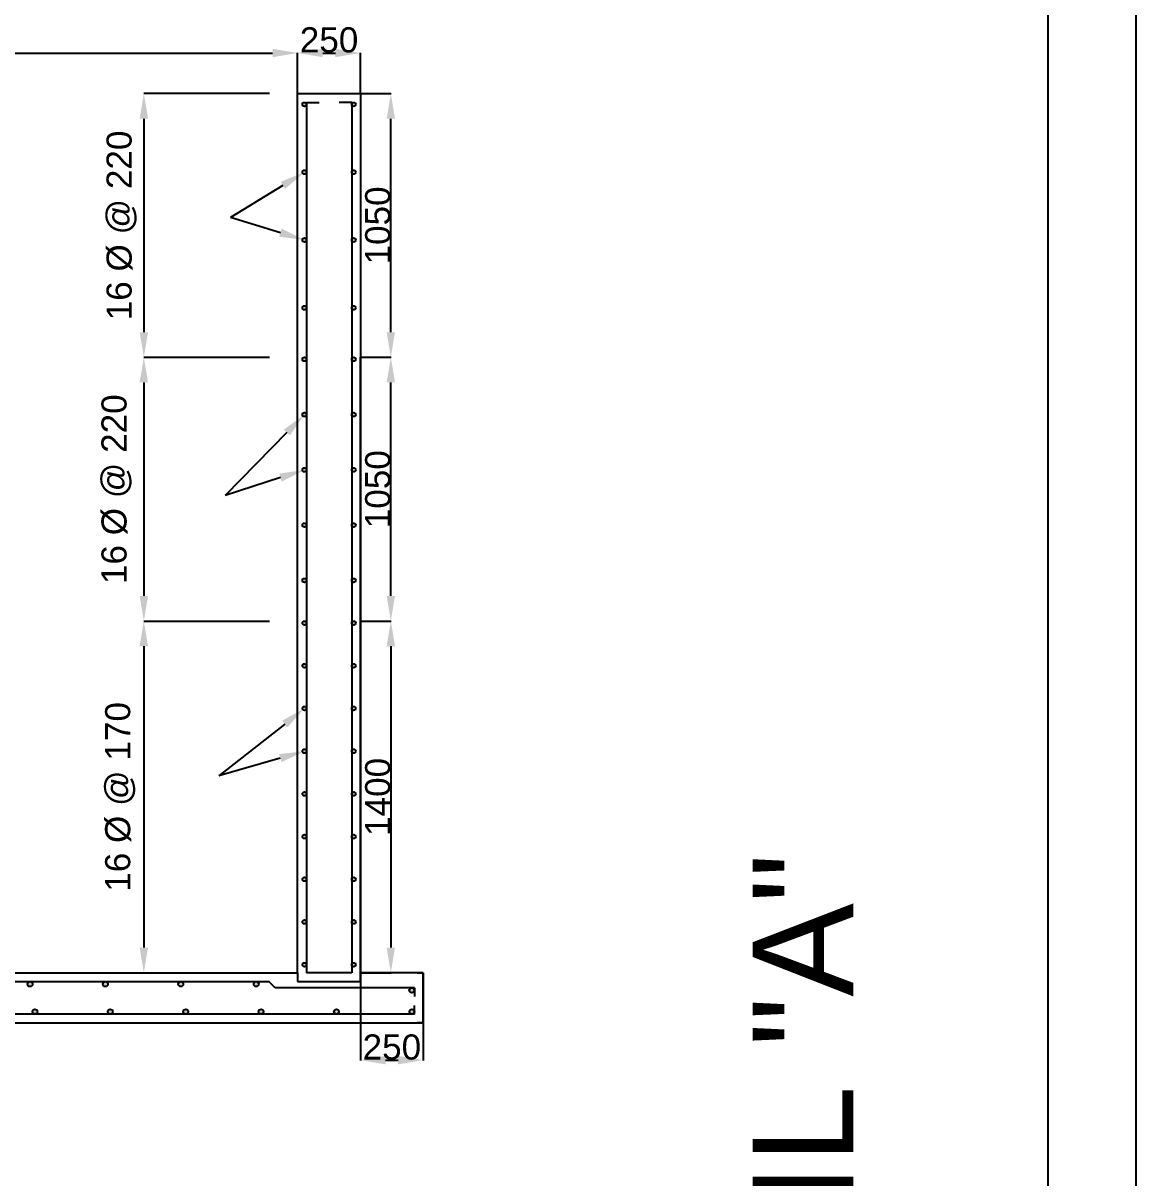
# Model space of a CAD drawing. Header units: millimetres. Extents: x 24965 to 36990, y 11318 to 28317.
# Drawn here: x 32561 to 36990, y 18051 to 22649 of the extents above; entities that cross this region are included whole.
import ezdxf

# ---------------------------------------------------------------- set-up
doc = ezdxf.new("R2010")
doc.units = ezdxf.units.MM
doc.styles.get("Standard").update_dxf_attribs({"font": 'arial.ttf'})
doc.dimstyles.new('ISO-25', dxfattribs={"dimtxt": 2.5, "dimasz": 2.5, "dimexe": 1.25, "dimexo": 0.625, "dimtad": 1, "dimtxsty": 'Standard', "dimcen": 2.5, "dimadec": 0, "dimazin": 0, "dimtfac": 1, "dimtmove": 0, "dimatfit": 3, "dimfxl": 1, "dimarcsym": 0})

# ---------------------------------------------------------------- blocks, each defined once
blk = doc.blocks.new('*U172')
blk.add_circle((10, -10), 10)
blk = doc.blocks.new('*U173')
at = {"color": 0, "linetype": 'ByBlock', "lineweight": -2, "transparency": 16777216}
for p in [(20526.7, 9335.6), (20826.7, 9335.6), (21126.7, 9335.6), (21426.7, 9335.6), (21726.7, 9335.6), (22026.7, 9335.6)]:
    blk.add_blockref('*U172', p, dxfattribs=at)
blk = doc.blocks.new('*U156')
blk.add_circle((8, -8), 8)
blk = doc.blocks.new('*U157')
at = {"color": 0, "linetype": 'ByBlock', "lineweight": -2, "transparency": 16777216, "rotation": 270}
for p in [(27568.6, 12825.6), (27568.6, 12555.6), (27568.6, 12285.6), (27568.6, 12015.6)]:
    blk.add_blockref('*U156', p, dxfattribs=at)
blk = doc.blocks.new('*U158')
blk.add_circle((8, -8), 8)
blk = doc.blocks.new('*U159')
at = {"color": 0, "linetype": 'ByBlock', "lineweight": -2, "transparency": 16777216, "rotation": 270}
for p in [(27568.6, 12825.6), (27568.6, 12555.6), (27568.6, 12285.6), (27568.6, 12015.6)]:
    blk.add_blockref('*U158', p, dxfattribs=at)
blk = doc.blocks.new('*U162')
blk.add_circle((1023, -8), 8)
blk = doc.blocks.new('*U163')
at = {"color": 0, "linetype": 'ByBlock', "lineweight": -2, "transparency": 16777216, "rotation": 270}
for p in [(27568.6, 12825.6), (27568.6, 12605.6), (27568.6, 12385.6), (27568.6, 12165.6), (27568.6, 11945.6)]:
    blk.add_blockref('*U162', p, dxfattribs=at)
blk = doc.blocks.new('*U164')
blk.add_circle((1023, -8), 8)
blk = doc.blocks.new('*U165')
at = {"color": 0, "linetype": 'ByBlock', "lineweight": -2, "transparency": 16777216, "rotation": 270}
for p in [(27568.6, 12825.6), (27568.6, 12605.6), (27568.6, 12385.6), (27568.6, 12165.6), (27568.6, 11945.6)]:
    blk.add_blockref('*U164', p, dxfattribs=at)
blk = doc.blocks.new('*U168')
blk.add_circle((8, -8), 8)
blk = doc.blocks.new('*U169')
at = {"color": 0, "linetype": 'ByBlock', "lineweight": -2, "transparency": 16777216, "rotation": 270}
for p in [(27568.6, 10760.6), (27568.6, 10590.6), (27568.6, 10420.6), (27568.6, 10250.6), (27568.6, 10080.6), (27568.6, 9910.6), (27568.6, 9740.6), (27568.6, 9570.6), (27568.6, 9400.6)]:
    blk.add_blockref('*U168', p, dxfattribs=at)
blk = doc.blocks.new('*U170')
blk.add_circle((8, -8), 8)
blk = doc.blocks.new('*U171')
at = {"color": 0, "linetype": 'ByBlock', "lineweight": -2, "transparency": 16777216, "rotation": 270}
for p in [(27568.6, 10760.6), (27568.6, 10590.6), (27568.6, 10420.6), (27568.6, 10250.6), (27568.6, 10080.6), (27568.6, 9910.6), (27568.6, 9740.6), (27568.6, 9570.6), (27568.6, 9400.6)]:
    blk.add_blockref('*U170', p, dxfattribs=at)
blk = doc.blocks.new('*D177')
at = {"color": 0, "lineweight": -2, "transparency": 16777216}
for p, q in [((27654, 22368.8), (27654, 22530.9)), ((27754, 22529.6), (33554, 22529.6)), ((33654, 22368.8), (33654, 22530.9))]:
    blk.add_line(p, q, dxfattribs=at)
at = {"color": 0, "transparency": 16777216}
for points in [[(27754, 22546.3), (27754, 22513), (27654, 22529.6)], [(33554, 22546.3), (33554, 22513), (33654, 22529.6)]]:
    blk.add_solid(points, dxfattribs=at)
at = {"layer": 'Defpoints', "color": 0, "transparency": 16777216}
for p in [(33654, 22529.6), (27654, 22368.1), (33654, 22368.1)]:
    blk.add_point(p, dxfattribs=at)
at = {"color": 0, "transparency": 16777216, "insert": (30654, 22581.3), "char_height": 100, "attachment_point": 5}
blk.add_mtext('6000', dxfattribs=at)
blk = doc.blocks.new('*D178')
at = {"color": 0, "lineweight": -2, "transparency": 16777216}
for p, q in [((33654, 22368.8), (33654, 22530.9)), ((33754, 22529.6), (33804, 22529.6)), ((33904, 22368.8), (33904, 22530.9))]:
    blk.add_line(p, q, dxfattribs=at)
at = {"color": 0, "transparency": 16777216}
for points in [[(33754, 22546.3), (33754, 22513), (33654, 22529.6)], [(33804, 22546.3), (33804, 22513), (33904, 22529.6)]]:
    blk.add_solid(points, dxfattribs=at)
at = {"layer": 'Defpoints', "color": 0, "transparency": 16777216}
for p in [(33904, 22529.6), (33654, 22368.1), (33904, 22368.1)]:
    blk.add_point(p, dxfattribs=at)
at = {"color": 0, "transparency": 16777216, "insert": (33779, 22581.3), "char_height": 100, "attachment_point": 5}
blk.add_mtext('250', dxfattribs=at)
blk = doc.blocks.new('*D182')
at = {"color": 0, "lineweight": -2, "transparency": 16777216}
for p, q in [((33904.7, 20268.1), (34026.1, 20268.1)), ((34024.9, 20168.1), (34024.9, 18968.1)), ((33904.7, 18868.1), (34026.1, 18868.1))]:
    blk.add_line(p, q, dxfattribs=at)
at = {"color": 0, "transparency": 16777216}
for points in [[(34008.2, 20168.1), (34041.5, 20168.1), (34024.9, 20268.1)], [(34008.2, 18968.1), (34041.5, 18968.1), (34024.9, 18868.1)]]:
    blk.add_solid(points, dxfattribs=at)
at = {"layer": 'Defpoints', "color": 0, "transparency": 16777216}
for p in [(33904, 20268.1), (33904, 18868.1), (34024.9, 18868.1)]:
    blk.add_point(p, dxfattribs=at)
at = {"color": 0, "transparency": 16777216, "insert": (33973.2, 19568.1), "char_height": 100, "attachment_point": 5, "rotation": 90}
blk.add_mtext('1400', dxfattribs=at)
blk = doc.blocks.new('*D183')
at = {"color": 0, "lineweight": -2, "transparency": 16777216}
for p, q in [((33904.7, 21318.1), (34026.1, 21318.1)), ((34024.9, 20368.1), (34024.9, 21218.1)), ((33904.7, 20268.1), (34026.1, 20268.1))]:
    blk.add_line(p, q, dxfattribs=at)
at = {"color": 0, "transparency": 16777216}
for points in [[(34008.2, 21218.1), (34041.5, 21218.1), (34024.9, 21318.1)], [(34008.2, 20368.1), (34041.5, 20368.1), (34024.9, 20268.1)]]:
    blk.add_solid(points, dxfattribs=at)
at = {"layer": 'Defpoints', "color": 0, "transparency": 16777216}
for p in [(33904, 21318.1), (34024.9, 21318.1), (33904, 20268.1)]:
    blk.add_point(p, dxfattribs=at)
at = {"color": 0, "transparency": 16777216, "insert": (33973.2, 20793.1), "char_height": 100, "attachment_point": 5, "rotation": 90}
blk.add_mtext('1050', dxfattribs=at)
blk = doc.blocks.new('*D184')
at = {"color": 0, "lineweight": -2, "transparency": 16777216}
for p, q in [((33904.7, 22368.1), (34026.1, 22368.1)), ((34024.9, 21418.1), (34024.9, 22268.1)), ((33904.7, 21318.1), (34026.1, 21318.1))]:
    blk.add_line(p, q, dxfattribs=at)
at = {"color": 0, "transparency": 16777216}
for points in [[(34008.2, 22268.1), (34041.5, 22268.1), (34024.9, 22368.1)], [(34008.2, 21418.1), (34041.5, 21418.1), (34024.9, 21318.1)]]:
    blk.add_solid(points, dxfattribs=at)
at = {"layer": 'Defpoints', "color": 0, "transparency": 16777216}
for p in [(33904, 22368.1), (34024.9, 22368.1), (33904, 21318.1)]:
    blk.add_point(p, dxfattribs=at)
at = {"color": 0, "transparency": 16777216, "insert": (33973.2, 21843.1), "char_height": 100, "attachment_point": 5, "rotation": 90}
blk.add_mtext('1050', dxfattribs=at)
blk = doc.blocks.new('*D185')
at = {"color": 0, "lineweight": -2, "transparency": 16777216}
for p, q in [((33904, 18867.5), (33904, 18519)), ((34154, 18867.5), (34154, 18519)), ((34004, 18520.2), (34054, 18520.2))]:
    blk.add_line(p, q, dxfattribs=at)
at = {"color": 0, "transparency": 16777216}
for points in [[(34004, 18536.9), (34004, 18503.5), (33904, 18520.2)], [(34054, 18536.9), (34054, 18503.5), (34154, 18520.2)]]:
    blk.add_solid(points, dxfattribs=at)
at = {"layer": 'Defpoints', "color": 0, "transparency": 16777216}
for p in [(33904, 18868.1), (34154, 18868.1), (34154, 18520.2)]:
    blk.add_point(p, dxfattribs=at)
at = {"color": 0, "transparency": 16777216, "insert": (34029, 18571.9), "char_height": 100, "attachment_point": 5}
blk.add_mtext('250', dxfattribs=at)

msp = doc.modelspace()

# ---------------------------------------------------------------- hatches: boundary and pattern name
at = {"true_color": 0x000000}
h = msp.add_hatch(color=18, dxfattribs=at)
h.dxf.hatch_style = 1
h.paths.add_polyline_path([(27439.042, 22325.134, 1), (27423.042, 22325.134, 1)])
h.paths.add_polyline_path([(27439.042, 22055.134, 1), (27423.042, 22055.134, 1)])
h.paths.add_polyline_path([(27635.042, 22325.134, 1), (27619.042, 22325.134, 1)])
h.paths.add_polyline_path([(27635.042, 22055.134, 1), (27619.042, 22055.134, 1)])
h.paths.add_polyline_path([(27439.042, 21785.134, 1), (27423.042, 21785.134, 1)])
h.paths.add_polyline_path([(27635.042, 21785.134, 1), (27619.042, 21785.134, 1)])
h.paths.add_polyline_path([(27439.042, 21515.134, 1), (27423.042, 21515.134, 1)])
h.paths.add_polyline_path([(27619.042, 21515.134, 1), (27635.042, 21515.134, 1)])
h.paths.add_polyline_path([(27439.042, 21310.134, 1), (27423.042, 21310.134, 1)])
h.paths.add_polyline_path([(27619.042, 21310.134, 1), (27635.042, 21310.134, 1)])
h.paths.add_polyline_path([(27439.042, 21090.134, 1), (27423.042, 21090.134, 1)])
h.paths.add_polyline_path([(27635.042, 21090.134, 1), (27619.042, 21090.134, 1)])
h.paths.add_polyline_path([(27635.042, 20870.134, 1), (27619.042, 20870.134, 1)])
h.paths.add_polyline_path([(27439.042, 20870.134, 1), (27423.042, 20870.134, 1)])
h.paths.add_polyline_path([(27423.042, 20650.134, 1), (27439.042, 20650.134, 1)])
h.paths.add_polyline_path([(27635.042, 20650.134, 1), (27619.042, 20650.134, 1)])
h.paths.add_polyline_path([(27619.042, 20430.134, 1), (27635.042, 20430.134, 1)])
h.paths.add_polyline_path([(27423.042, 20430.134, 1), (27439.042, 20430.134, 1)])
h.paths.add_polyline_path([(27439.042, 20260.134, 1), (27423.042, 20260.134, 1)])
h.paths.add_polyline_path([(27635.042, 20260.134, 1), (27619.042, 20260.134, 1)])
h.paths.add_polyline_path([(27619.042, 20090.134, 1), (27635.042, 20090.134, 1)])
h.paths.add_polyline_path([(27439.042, 20090.134, 1), (27423.042, 20090.134, 1)])
h.paths.add_polyline_path([(27423.042, 19920.134, 1), (27439.042, 19920.134, 1)])
h.paths.add_polyline_path([(27635.042, 19920.134, 1), (27619.042, 19920.134, 1)])
h.paths.add_polyline_path([(27439.042, 19750.134, 1), (27423.042, 19750.134, 1)])
h.paths.add_polyline_path([(27635.042, 19750.134, 1), (27619.042, 19750.134, 1)])
h.paths.add_polyline_path([(27439.042, 19580.134, 1), (27423.042, 19580.134, 1)])
h.paths.add_polyline_path([(27635.042, 19580.134, 1), (27619.042, 19580.134, 1)])
h.paths.add_polyline_path([(27439.042, 19410.134, 1), (27423.042, 19410.134, 1)])
h.paths.add_polyline_path([(27635.042, 19410.134, 1), (27619.042, 19410.134, 1)])
h.paths.add_polyline_path([(27439.042, 19240.134, 1), (27423.042, 19240.134, 1)])
h.paths.add_polyline_path([(27635.042, 19240.134, 1), (27619.042, 19240.134, 1)])
h.paths.add_polyline_path([(27439.042, 19070.134, 1), (27423.042, 19070.134, 1)])
h.paths.add_polyline_path([(27439.042, 18900.134, 1), (27423.042, 18900.134, 1)])
h.paths.add_polyline_path([(27619.042, 19070.134, 1), (27635.042, 19070.134, 1)])
h.paths.add_polyline_path([(27635.042, 18900.134, 1), (27619.042, 18900.134, 1)])
h.paths.add_polyline_path([(27209.788, 18798.113, 1), (27189.788, 18798.113, 1)])
h.paths.add_polyline_path([(27198.499, 18713.134, 1), (27218.499, 18713.134, 1)])
h.paths.add_polyline_path([(27498.499, 18713.134, 1), (27518.499, 18713.134, 1)])
h.paths.add_polyline_path([(27779.042, 18823.134, 1), (27799.042, 18823.134, 1)])
h.paths.add_polyline_path([(27798.499, 18713.134, 1), (27818.499, 18713.134, 1)])
h.paths.add_polyline_path([(28079.042, 18823.134, 1), (28099.042, 18823.134, 1)])
h.paths.add_polyline_path([(28118.499, 18713.134, 1), (28098.499, 18713.134, 1)])
h.paths.add_polyline_path([(28379.042, 18823.134, 1), (28399.042, 18823.134, 1)])
h.paths.add_polyline_path([(28418.499, 18713.134, 1), (28398.499, 18713.134, 1)])
h.paths.add_polyline_path([(28699.042, 18823.134, 1), (28679.042, 18823.134, 1)])
h.paths.add_polyline_path([(28698.499, 18713.134, 1), (28718.499, 18713.134, 1)])
h.paths.add_polyline_path([(28999.042, 18823.134, 1), (28979.042, 18823.134, 1)])
h.paths.add_polyline_path([(28998.499, 18713.134, 1), (29018.499, 18713.134, 1)])
h.paths.add_polyline_path([(29299.042, 18823.134, 1), (29279.042, 18823.134, 1)])
h.paths.add_polyline_path([(29318.499, 18713.134, 1), (29298.499, 18713.134, 1)])
h.paths.add_polyline_path([(29599.042, 18823.134, 1), (29579.042, 18823.134, 1)])
h.paths.add_polyline_path([(29618.499, 18713.134, 1), (29598.499, 18713.134, 1)])
h.paths.add_polyline_path([(29899.042, 18823.134, 1), (29879.042, 18823.134, 1)])
h.paths.add_polyline_path([(29918.499, 18713.134, 1), (29898.499, 18713.134, 1)])
h.paths.add_polyline_path([(30179.042, 18823.134, 1), (30199.042, 18823.134, 1)])
h.paths.add_polyline_path([(30218.499, 18713.134, 1), (30198.499, 18713.134, 1)])
h.paths.add_polyline_path([(30499.042, 18823.134, 1), (30479.042, 18823.134, 1)])
h.paths.add_polyline_path([(30498.499, 18713.134, 1), (30518.499, 18713.134, 1)])
h.paths.add_polyline_path([(30799.042, 18823.134, 1), (30779.042, 18823.134, 1)])
h.paths.add_polyline_path([(30798.499, 18713.134, 1), (30818.499, 18713.134, 1)])
h.paths.add_polyline_path([(31099.042, 18823.134, 1), (31079.042, 18823.134, 1)])
h.paths.add_polyline_path([(31098.499, 18713.134, 1), (31118.499, 18713.134, 1)])
h.paths.add_polyline_path([(31399.042, 18823.134, 1), (31379.042, 18823.134, 1)])
h.paths.add_polyline_path([(31398.499, 18713.134, 1), (31418.499, 18713.134, 1)])
h.paths.add_polyline_path([(31699.042, 18823.134, 1), (31679.042, 18823.134, 1)])
h.paths.add_polyline_path([(31698.499, 18713.134, 1), (31718.499, 18713.134, 1)])
h.paths.add_polyline_path([(31979.042, 18823.134, 1), (31999.042, 18823.134, 1)])
h.paths.add_polyline_path([(32018.499, 18713.134, 1), (31998.499, 18713.134, 1)])
h.paths.add_polyline_path([(32299.042, 18823.134, 1), (32279.042, 18823.134, 1)])
h.paths.add_polyline_path([(32298.499, 18713.134, 1), (32318.499, 18713.134, 1)])
h.paths.add_polyline_path([(32599.042, 18823.134, 1), (32579.042, 18823.134, 1)])
h.paths.add_polyline_path([(32598.499, 18713.134, 1), (32618.499, 18713.134, 1)])
h.paths.add_polyline_path([(32899.042, 18823.134, 1), (32879.042, 18823.134, 1)])
h.paths.add_polyline_path([(32918.499, 18713.134, 1), (32898.499, 18713.134, 1)])
h.paths.add_polyline_path([(33199.042, 18823.134, 1), (33179.042, 18823.134, 1)])
h.paths.add_polyline_path([(33198.499, 18713.134, 1), (33218.499, 18713.134, 1)])
h.paths.add_polyline_path([(33499.042, 18823.134, 1), (33479.042, 18823.134, 1)])
h.paths.add_polyline_path([(33518.499, 18713.134, 1), (33498.499, 18713.134, 1)])
h.paths.add_polyline_path([(33798.499, 18713.134, 1), (33818.499, 18713.134, 1)])
h.paths.add_polyline_path([(34098.309, 18798.134, 1), (34118.309, 18798.134, 1)])
h.paths.add_polyline_path([(34118.499, 18713.134, 1), (34098.499, 18713.134, 1)])
h.paths.add_polyline_path([(33689.061, 18900.134, 1), (33673.061, 18900.134, 1)])
h.paths.add_polyline_path([(33885.042, 18900.134, 1), (33869.042, 18900.134, 1)])
h.paths.add_polyline_path([(33689.061, 19070.134, 1), (33673.061, 19070.134, 1)])
h.paths.add_polyline_path([(33885.042, 19070.134, 1), (33869.042, 19070.134, 1)])
h.paths.add_polyline_path([(33885.042, 19240.134, 1), (33869.042, 19240.134, 1)])
h.paths.add_polyline_path([(33689.061, 19240.134, 1), (33673.061, 19240.134, 1)])
h.paths.add_polyline_path([(33689.061, 19410.134, 1), (33673.061, 19410.134, 1)])
h.paths.add_polyline_path([(33869.042, 19410.134, 1), (33885.042, 19410.134, 1)])
h.paths.add_polyline_path([(33869.042, 19580.134, 1), (33885.042, 19580.134, 1)])
h.paths.add_polyline_path([(33673.061, 19580.134, 1), (33689.061, 19580.134, 1)])
h.paths.add_polyline_path([(33673.061, 19750.134, 1), (33689.061, 19750.134, 1)])
h.paths.add_polyline_path([(33885.042, 19750.134, 1), (33869.042, 19750.134, 1)])
h.paths.add_polyline_path([(33689.061, 19920.134, 1), (33673.061, 19920.134, 1)])
h.paths.add_polyline_path([(33869.042, 19920.134, 1), (33885.042, 19920.134, 1)])
h.paths.add_polyline_path([(33869.042, 20090.134, 1), (33885.042, 20090.134, 1)])
h.paths.add_polyline_path([(33689.061, 20090.134, 1), (33673.061, 20090.134, 1)])
h.paths.add_polyline_path([(33673.061, 20260.134, 1), (33689.061, 20260.134, 1)])
h.paths.add_polyline_path([(33869.042, 20260.134, 1), (33885.042, 20260.134, 1)])
h.paths.add_polyline_path([(33885.042, 20430.134, 1), (33869.042, 20430.134, 1)])
h.paths.add_polyline_path([(33688.955, 20430.134, 1), (33672.955, 20430.134, 1)])
h.paths.add_polyline_path([(33688.955, 20650.134, 1), (33672.955, 20650.134, 1)])
h.paths.add_polyline_path([(33869.042, 20650.134, 1), (33885.042, 20650.134, 1)])
h.paths.add_polyline_path([(33688.955, 20870.134, 1), (33672.955, 20870.134, 1)])
h.paths.add_polyline_path([(33869.042, 20870.134, 1), (33885.042, 20870.134, 1)])
h.paths.add_polyline_path([(33869.042, 21090.134, 1), (33885.042, 21090.134, 1)])
h.paths.add_polyline_path([(33672.955, 21090.134, 1), (33688.955, 21090.134, 1)])
h.paths.add_polyline_path([(33688.955, 21310.134, 1), (33672.955, 21310.134, 1)])
h.paths.add_polyline_path([(33885.042, 21310.134, 1), (33869.042, 21310.134, 1)])
h.paths.add_polyline_path([(33688.929, 21515.134, 1), (33672.929, 21515.134, 1)])
h.paths.add_polyline_path([(33885.042, 21515.134, 1), (33869.042, 21515.134, 1)])
h.paths.add_polyline_path([(33869.042, 21785.134, 1), (33885.042, 21785.134, 1)])
h.paths.add_polyline_path([(33688.929, 21785.134, 1), (33672.929, 21785.134, 1)])
h.paths.add_polyline_path([(33688.929, 22055.134, 1), (33672.929, 22055.134, 1)])
h.paths.add_polyline_path([(33869.042, 22055.134, 1), (33885.042, 22055.134, 1)])
h.paths.add_polyline_path([(33885.042, 22325.134, 1), (33869.042, 22325.134, 1)])
h.paths.add_polyline_path([(33688.929, 22325.134, 1), (33672.929, 22325.134, 1)])

# ---------------------------------------------------------------- linework, layer by layer
for p, q in [((36989.908, 28316.66), (36989.908, 11317.904)), ((33541.946, 22368.134), (33041.946, 22368.134)), ((33042.571, 22368.134), (33043.196, 22368.134)), ((33654.042, 18868.134), (33654.042, 22368.134)), ((33654.042, 22368.134), (33904.042, 22368.134)), ((33654.042, 22343.134), (33654.042, 22368.134)), ((33654.042, 22368.134), (33679.042, 22368.134)), ((33904.042, 22368.134), (33904.042, 18868.134)), ((33904.042, 22368.134), (33904.042, 22343.134)), ((33689.061, 22333.134), (33689.061, 18868.134)), ((33689.061, 22333.134), (33739.061, 22333.134)), ((33869.042, 22333.134), (33819.042, 22333.134)), ((33869.042, 22333.134), (33869.042, 18868.134)), ((33041.946, 22268.134), (33041.946, 21418.134)), ((33654.042, 20368.134), (33654.042, 21368.134)), ((33041.946, 21318.134), (33541.946, 21318.134)), ((33042.571, 21318.134), (33043.196, 21318.134)), ((33042.571, 21318.134), (33043.196, 21318.134)), ((33904.042, 20268.134), (33904.042, 21318.134)), ((33041.946, 21218.134), (33041.946, 20368.134)), ((33904.042, 18868.134), (33904.042, 20368.134)), ((33041.946, 20268.134), (33541.946, 20268.134)), ((33042.571, 20268.134), (33043.196, 20268.134)), ((33042.571, 20268.134), (33043.196, 20268.134)), ((33904.042, 18868.134), (33904.042, 20268.134)), ((33041.946, 20168.134), (33041.946, 18968.134)), ((27654.042, 18868.134), (33654.042, 18868.134)), ((33042.571, 18868.134), (33043.196, 18868.134)), ((33654.042, 18868.134), (33654.042, 18833.134)), ((33869.042, 18868.134), (33689.042, 18868.134)), ((34154.042, 18868.134), (33904.042, 18868.134)), ((33904.042, 18833.134), (33904.042, 18868.134)), ((34129.042, 18868.134), (34154.042, 18868.134)), ((34154.042, 18668.134), (34154.042, 18868.134)), ((34154.042, 18868.134), (34154.042, 18843.134)), ((27769.042, 18833.134), (33539.042, 18833.134)), ((33564.042, 18808.134), (33539.041, 18833.135)), ((34119.042, 18808.134), (33564.042, 18808.134)), ((33654.042, 18833.134), (33904.042, 18833.134)), ((33654.042, 18833.134), (33904.176, 18833.134)), ((33654.042, 18833.134), (33904.042, 18833.134)), ((34119.042, 18808.134), (34119.042, 18773.134)), ((34119.042, 18703.134), (34119.042, 18738.134)), ((27154.042, 18668.134), (34154.042, 18668.134)), ((34119.042, 18703.134), (27189.042, 18703.134)), ((34154.042, 18668.134), (34129.042, 18668.134)), ((34154.042, 18693.134), (34154.042, 18668.134))]:
    msp.add_line(p, q)
msp.add_lwpolyline([(25317.453, 27969.059), (36639.975, 27969.059), (36639.975, 11667.924), (25317.453, 11667.924)], close=True)
at = {"linetype": 'ByBlock', "lineweight": -2}
for points in [[(33595.722, 22002.793), (33387.32, 21874.776)], [(33585.288, 21814.335), (33387.32, 21874.776)], [(33611.032, 21018.645), (33365.745, 20767.868)], [(33585.836, 20839.274), (33365.745, 20767.868)], [(33602.503, 19858.258), (33340.765, 19652.098)], [(33584.969, 19722.451), (33340.765, 19652.098)]]:
    msp.add_lwpolyline(points, dxfattribs=at)
for centre in [(32589.042, 18823.134), (32889.042, 18823.134), (33189.042, 18823.134), (33489.042, 18823.134), (34108.309, 18798.134)]:
    msp.add_circle(centre, 10)
for points in [[(33025.279, 22268.134), (33058.612, 22268.134), (33041.946, 22368.134)], [(33586.998, 22016.994), (33680.929, 22055.134), (33604.445, 21988.591)], [(33590.154, 21830.275), (33680.929, 21785.134), (33580.421, 21798.394)], [(33025.279, 21418.134), (33058.612, 21418.134), (33041.946, 21318.134)], [(33025.279, 21218.134), (33058.612, 21218.134), (33041.946, 21318.134)], [(33599.117, 21030.299), (33680.955, 21090.134), (33622.947, 21006.991)], [(33580.693, 20855.127), (33680.955, 20870.134), (33590.98, 20823.421)], [(33025.279, 20368.134), (33058.612, 20368.134), (33041.946, 20268.134)], [(33025.279, 20168.134), (33058.612, 20168.134), (33041.946, 20268.134)], [(33592.19, 19871.351), (33681.061, 19920.134), (33612.816, 19845.165)], [(33580.355, 19738.466), (33681.061, 19750.134), (33589.583, 19706.436)], [(33025.279, 18968.134), (33058.612, 18968.134), (33041.946, 18868.134)]]:
    msp.add_solid(points)

# ---------------------------------------------------------------- block references
for name, p in [('*U159', (6120.311, 9507.545)), ('*U157', (6316.424, 9507.545)), ('*U163', (6120.338, 9507.545)), ('*U165', (6316.424, 9507.545)), ('*U171', (6120.443, 9507.545)), ('*U169', (6316.424, 9507.545)), ('*U173', (12071.789, 9387.545))]:
    msp.add_blockref(name, p)

# ---------------------------------------------------------------- texts
at = {"char_height": 100, "attachment_point": 5, "rotation": 90}
for s, insert in [('16 %%C @ 220', (32953.476, 21843.134)), ('16 %%C @ 220', (32933.217, 20793.134)), ('16 %%C @ 170', (32947.819, 19568.134))]:
    msp.add_mtext(s, dxfattribs=dict(at, insert=insert))
at = {"insert": (35465.422, 16463.023), "char_height": 400, "attachment_point": 1, "rotation": 90}
msp.add_mtext_dynamic_manual_height_columns('DETAIL "A"', width=3005.00948, gutter_width=12.5, heights=[0], dxfattribs=at)

# ---------------------------------------------------------------- dimensions: what is measured, and where the dimension line sits
for base, p1, p2, picture, middle in [((33654.042, 22529.624), (27654.042, 22368.134), (33654.042, 22368.134), '*D177', (30654.042, 22581.306)), ((33904.042, 22529.624), (33654.042, 22368.134), (33904.042, 22368.134), '*D178', (33779.042, 22581.306)), ((34154.042, 18520.209), (33904.042, 18868.134), (34154.042, 18868.134), '*D185', (34029.042, 18571.891))]:
    dim = msp.add_linear_dim(base=base, p1=p1, p2=p2, dimstyle='ISO-25', override={"dimtxt": 100, "dimasz": 100})
    dim.commit()
    dim.dimension.update_dxf_attribs({"geometry": picture, "text_midpoint": middle})
for base, p1, p2, picture, middle in [((34024.882, 22368.134), (33904.042, 21318.134), (33904.042, 22368.134), '*D184', (33973.2, 21843.134)), ((34024.882, 21318.134), (33904.042, 20268.134), (33904.042, 21318.134), '*D183', (33973.2, 20793.134)), ((34024.882, 18868.134), (33904.042, 20268.134), (33904.042, 18868.134), '*D182', (33973.2, 19568.134))]:
    dim = msp.add_linear_dim(base=base, p1=p1, p2=p2, angle=90, dimstyle='ISO-25', override={"dimtxt": 100, "dimasz": 100})
    dim.commit()
    dim.dimension.update_dxf_attribs({"geometry": picture, "text_midpoint": middle})

doc.saveas('drawing.dxf')
